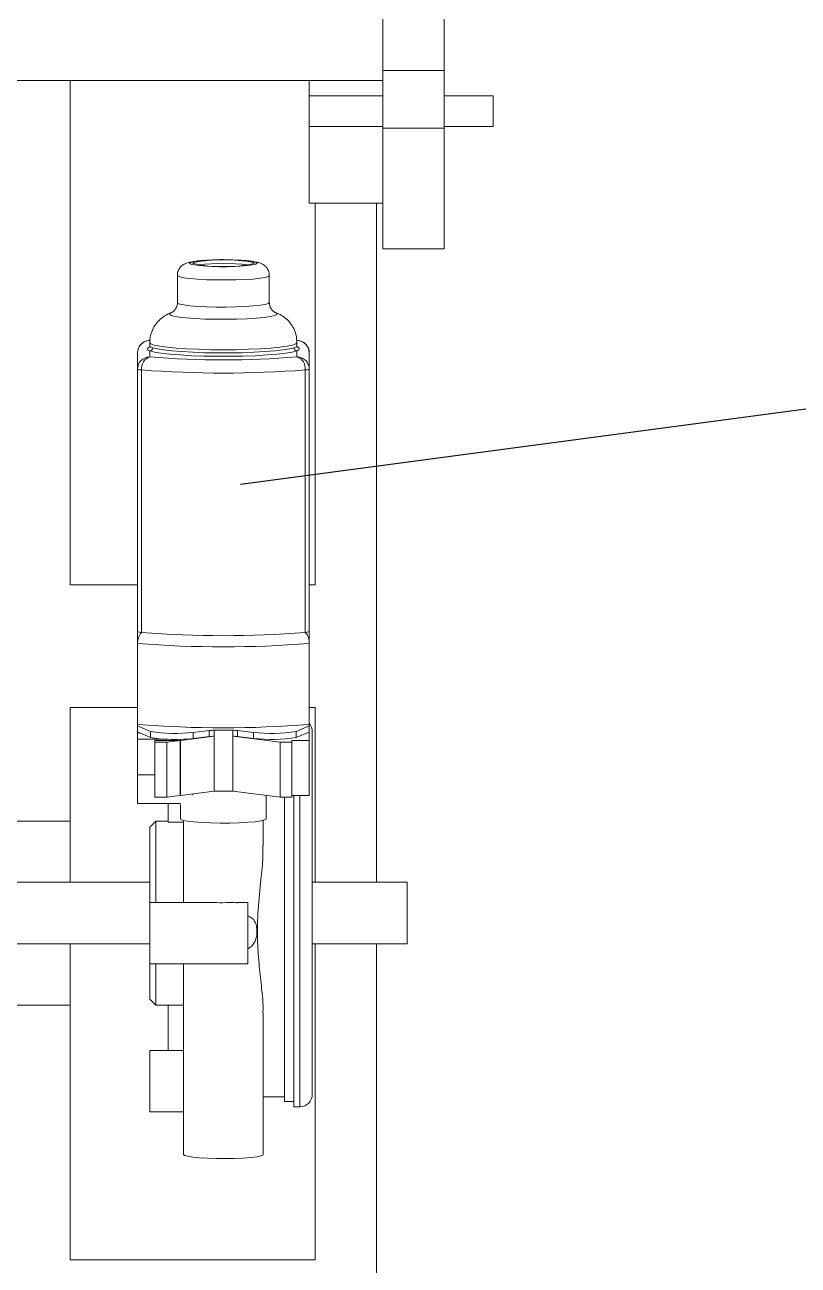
# Model space of a CAD drawing. Header units: millimetres. Extents: x 127 to 2222, y 23 to 864.
# Drawn here: x 328.9 to 391.9, y 510.9 to 612 of the extents above; entities that cross this region are included whole.
import ezdxf

# ---------------------------------------------------------------- set-up
doc = ezdxf.new("R2010")
doc.units = ezdxf.units.MM

msp = doc.modelspace()

# ---------------------------------------------------------------- linework, layer by layer
at = {"color": 7, "linetype": 'Continuous', "lineweight": 15}
for p, q in [((358.08, 612.46), (358.08, 607.46)), ((363.08, 612.46), (363.08, 608.26)), ((363.08, 608.26), (358.08, 608.26)), ((363.08, 603.56), (363.08, 608.26)), ((358.08, 607.46), (316.68, 607.46)), ((332.58, 607.46), (332.58, 566.35)), ((352.08, 606.21), (352.08, 607.46)), ((358.08, 603.56), (358.08, 607.46)), ((358.08, 606.21), (352.08, 606.21)), ((352.08, 606.21), (352.08, 603.71)), ((367.08, 606.21), (363.08, 606.21)), ((367.08, 606.21), (367.08, 603.71)), ((352.08, 603.71), (358.08, 603.71)), ((352.08, 597.46), (352.08, 603.71)), ((363.08, 603.56), (358.08, 603.56)), ((358.08, 603.56), (358.08, 601.84)), ((363.08, 603.71), (367.08, 603.71)), ((363.08, 603.56), (363.08, 593.74)), ((358.08, 597.46), (358.08, 601.84)), ((352.08, 597.46), (358.08, 597.46)), ((352.58, 566.35), (352.58, 597.46)), ((357.58, 542.11), (357.58, 597.46)), ((358.08, 597.46), (358.08, 593.74)), ((363.08, 593.74), (358.08, 593.74)), ((341.33, 591.57), (341.33, 589.36)), ((348.83, 589.36), (348.83, 591.57)), ((340.79, 588.52), (340.87, 588.56)), ((349.31, 588.55), (349.36, 588.53)), ((339, 586.26), (339.08, 586.26)), ((339.08, 586.11), (339.08, 585.82)), ((339.08, 585.42), (339.08, 584.93)), ((351.08, 586.26), (351.17, 586.26)), ((351.08, 585.82), (351.08, 586.11)), ((351.08, 584.93), (351.08, 585.42)), ((338.08, 583.94), (338.08, 585.27)), ((352.08, 585.27), (352.08, 583.94)), ((338.08, 562.54), (338.08, 583.94)), ((338.42, 583.86), (338.42, 562.47)), ((351.75, 562.47), (351.75, 583.86)), ((352.08, 583.94), (352.08, 562.54)), ((338.08, 566.35), (332.58, 566.35)), ((352.58, 566.35), (352.08, 566.35)), ((338.08, 561.57), (338.08, 554.97)), ((352.08, 561.57), (352.08, 554.97)), ((332.58, 556.35), (332.58, 547.1)), ((338.08, 556.35), (332.58, 556.35)), ((338.08, 556.07), (338.08, 556.07)), ((338.08, 555.79), (338.08, 556.07)), ((352.58, 556.35), (352.08, 556.35)), ((352.08, 556.32), (352.08, 556.32)), ((352.08, 556.32), (352.08, 555.79)), ((352.58, 542.11), (352.58, 556.35)), ((338.08, 554.85), (338.08, 555.82)), ((352.08, 554.85), (352.08, 555.82)), ((339.14, 554.41), (338.08, 554.85)), ((338.08, 554.36), (338.08, 554.85)), ((338.26, 554.28), (338.08, 554.36)), ((338.08, 554.36), (338.08, 554.28)), ((338.26, 554.28), (338.08, 554.28)), ((338.08, 553.77), (338.08, 554.28)), ((339.14, 553.91), (338.26, 554.28)), ((339.14, 553.91), (339.14, 554.41)), ((344.32, 554.01), (341.58, 553.67)), ((342.63, 554.33), (343.93, 554.49)), ((342.63, 553.83), (342.63, 554.33)), ((342.63, 553.83), (343.93, 553.99)), ((343.93, 553.99), (343.93, 554.49)), ((345.85, 554.51), (344.32, 554.51)), ((344.32, 554.01), (344.32, 554.51)), ((344.32, 549.53), (344.32, 554.01)), ((345.85, 554.01), (345.85, 554.51)), ((349.7, 553.53), (345.85, 554.01)), ((345.85, 549.53), (345.85, 554.01)), ((347.54, 554.33), (346.23, 554.49)), ((346.23, 553.99), (346.23, 554.49)), ((347.54, 553.83), (346.23, 553.99)), ((347.54, 553.83), (347.54, 554.33)), ((351.03, 554.41), (352.08, 554.85)), ((351.03, 553.91), (351.03, 554.41)), ((351.03, 553.91), (352.08, 554.36)), ((352.08, 554.36), (352.08, 554.85)), ((352.08, 554.36), (352.08, 553.67)), ((352.08, 554.36), (352.08, 554.36)), ((352.33, 554.39), (352.33, 524.82)), ((338.08, 553.77), (340.59, 553.77)), ((338.08, 550.88), (338.08, 553.77)), ((339.5, 553.53), (339.5, 553.67)), ((339.5, 553.67), (341.56, 553.67)), ((340.47, 553.53), (339.5, 553.53)), ((339.5, 549.06), (339.5, 553.53)), ((341.56, 553.67), (340.47, 553.53)), ((340.47, 549.06), (340.47, 553.53)), ((341.56, 549.19), (341.56, 553.67)), ((341.58, 553.77), (341.58, 553.77)), ((341.58, 553.67), (341.58, 553.77)), ((341.58, 549.19), (341.58, 553.67)), ((350.66, 553.53), (349.7, 553.53)), ((349.7, 549.06), (349.7, 553.53)), ((352.08, 553.67), (350.66, 553.67)), ((350.66, 553.67), (350.66, 553.53)), ((350.66, 549.06), (350.66, 553.53)), ((352.08, 549.19), (352.08, 553.67)), ((339.5, 550.88), (338.08, 550.88)), ((338.08, 548.53), (338.08, 550.88)), ((341.58, 550.88), (341.56, 550.88)), ((340.47, 549.06), (339.5, 549.06)), ((341.56, 549.19), (340.47, 549.06)), ((344.32, 549.53), (341.58, 549.19)), ((342.58, 549.2), (342.58, 549.32)), ((345.85, 549.53), (344.32, 549.53)), ((349.7, 549.06), (345.85, 549.53)), ((348.58, 547.29), (348.58, 549.19)), ((350.66, 549.06), (349.7, 549.06)), ((350.08, 549.06), (350.08, 524.25)), ((352.08, 549.19), (350.66, 549.19)), ((350.83, 549.19), (350.83, 523.82)), ((338.08, 548.53), (341.58, 548.53)), ((340.58, 547.02), (340.58, 548.53)), ((341.58, 548.44), (341.58, 547.29)), ((332.58, 547.1), (316.83, 547.1)), ((332.58, 542.11), (332.58, 547.1)), ((339.58, 547.1), (339.08, 546.6)), ((340.58, 547.1), (339.58, 547.1)), ((339.58, 547.1), (339.58, 540.46)), ((340.58, 547.02), (341.83, 547.02)), ((341.83, 547.16), (341.83, 540.46)), ((348.33, 545.09), (348.33, 547.16)), ((339.08, 540.46), (339.08, 546.6)), ((339.08, 542.11), (327.58, 542.11)), ((360.08, 542.11), (352.33, 542.11)), ((360.08, 537.09), (360.08, 542.11)), ((343.85, 540.46), (339.08, 540.46)), ((339.08, 537.71), (339.08, 540.46)), ((347.08, 540.46), (346.21, 540.46)), ((347.08, 535.46), (347.08, 540.46)), ((327.58, 537.09), (339.08, 537.09)), ((332.58, 532.1), (332.58, 537.09)), ((339.08, 535.46), (339.08, 537.71)), ((352.33, 537.09), (360.08, 537.09)), ((352.58, 511.35), (352.58, 537.09)), ((357.58, 506.35), (357.58, 537.09)), ((339.08, 535.46), (347.08, 535.46)), ((339.08, 532.6), (339.08, 535.46)), ((339.58, 535.46), (339.58, 532.1)), ((341.83, 535.46), (341.83, 519.92)), ((297.58, 532.1), (332.58, 532.1)), ((332.58, 532.1), (332.58, 511.35)), ((339.08, 532.6), (339.58, 532.1)), ((339.58, 532.1), (341.83, 532.1)), ((340.58, 528.4), (340.58, 532.1)), ((348.33, 519.92), (348.33, 531.46)), ((341.83, 528.4), (339.08, 528.4)), ((339.08, 525.66), (339.08, 528.4)), ((339.08, 523.4), (339.08, 525.66)), ((350.08, 524.63), (348.33, 524.63)), ((348.33, 524.62), (350.08, 524.62)), ((350.08, 524.25), (350.83, 524.25)), ((350.83, 523.82), (351.33, 523.82)), ((339.08, 523.4), (341.83, 523.4)), ((332.58, 511.35), (352.58, 511.35))]:
    msp.add_line(p, q, dxfattribs=at)
msp.add_line((346.49, 574.56), (500.64, 595.1))
at = {"color": 8, "linetype": 'Continuous', "lineweight": 15}
for p, q in [((347.54, 592.61), (347.58, 592.56)), ((347.58, 592.56), (347.57, 592.53)), ((339.08, 586.26), (339.08, 586.11)), ((339.08, 585.79), (339.08, 585.77)), ((351.08, 586.11), (351.08, 586.26)), ((351.33, 523.82), (351.33, 549.19))]:
    msp.add_line(p, q, dxfattribs=at)
at = {"color": 7, "linetype": 'Continuous', "lineweight": 15, "flags": 128}
for points in [[(347.83, 592.56), (347.74, 592.63), (347.47, 592.7), (347.03, 592.76), (346.46, 592.8), (345.8, 592.83), (345.08, 592.84), (344.37, 592.83), (343.71, 592.8), (343.14, 592.76), (342.7, 592.7), (342.43, 592.63), (342.33, 592.56), (342.43, 592.49), (342.7, 592.43), (343.14, 592.37), (343.71, 592.33), (344.37, 592.3), (345.08, 592.29), (345.8, 592.3), (346.46, 592.33), (347.03, 592.37), (347.47, 592.43), (347.74, 592.49), (347.83, 592.56)], [(351.08, 585.42), (350.7, 585.32), (350.15, 585.23), (349.44, 585.15), (348.62, 585.09), (347.68, 585.03), (346.68, 585), (345.62, 584.98), (344.55, 584.98), (343.49, 585), (342.48, 585.03), (341.55, 585.09), (340.72, 585.15), (340.02, 585.23), (339.47, 585.32), (339.08, 585.42)], [(339.32, 585.68), (339.7, 585.58), (340.23, 585.5), (340.9, 585.42), (341.69, 585.36), (342.59, 585.31), (343.56, 585.27), (344.57, 585.25), (345.6, 585.25), (346.61, 585.27), (347.58, 585.31), (348.47, 585.36), (349.27, 585.42), (349.94, 585.5), (350.47, 585.58), (350.84, 585.68)], [(348.58, 547.29), (348.58, 547.27), (348.44, 547.19), (348.13, 547.12), (347.67, 547.05), (347.07, 547), (346.37, 546.96), (345.61, 546.94), (344.82, 546.94), (344.04, 546.96), (343.31, 546.99), (342.68, 547.03), (342.17, 547.09), (341.81, 547.16), (341.61, 547.24), (341.58, 547.29)], [(348.33, 519.92), (348.31, 519.88), (348.14, 519.81), (347.8, 519.75), (347.31, 519.69), (346.71, 519.64), (346.02, 519.61), (345.27, 519.6), (344.52, 519.6), (343.8, 519.63), (343.14, 519.66), (342.59, 519.72), (342.18, 519.78), (341.92, 519.85), (341.83, 519.92), (341.83, 519.92)]]:
    msp.add_lwpolyline(points, dxfattribs=at)
at = {"color": 8, "linetype": 'Continuous', "lineweight": 15, "flags": 128}
for points in [[(342.6, 592.53), (342.61, 592.6), (342.67, 592.63)], [(348.83, 591.57), (348.75, 591.49), (348.49, 591.41), (348.07, 591.34), (347.51, 591.28), (346.84, 591.24), (346.09, 591.21), (345.29, 591.2), (344.48, 591.2), (343.7, 591.22), (342.98, 591.26), (342.36, 591.31), (341.87, 591.38), (341.53, 591.45), (341.36, 591.53), (341.33, 591.57)], [(349.36, 588.53), (349.45, 588.47), (349.45, 588.39), (349.28, 588.3), (348.92, 588.22), (348.42, 588.15), (347.77, 588.09), (347.02, 588.04), (346.19, 588.01), (345.31, 588), (344.42, 588), (343.56, 588.02), (342.76, 588.06), (342.06, 588.12), (341.48, 588.18), (341.05, 588.26), (340.78, 588.34), (340.69, 588.43), (340.69, 588.43)], [(340.69, 588.43), (340.78, 588.52), (340.79, 588.52)], [(341.33, 589.36), (341.36, 589.32), (341.53, 589.24), (341.87, 589.17), (342.36, 589.1), (342.98, 589.05), (343.7, 589.01), (344.48, 588.99), (345.29, 588.99), (346.09, 589), (346.84, 589.03), (347.51, 589.08), (348.07, 589.14), (348.49, 589.2), (348.75, 589.28), (348.83, 589.36)], [(351.08, 586.11), (350.99, 586), (350.72, 585.9), (350.28, 585.81), (349.68, 585.72), (348.94, 585.65), (348.08, 585.59), (347.14, 585.55), (346.13, 585.52), (345.08, 585.51), (344.04, 585.52), (343.03, 585.55), (342.08, 585.59), (341.23, 585.65), (340.49, 585.72), (339.89, 585.81), (339.45, 585.9), (339.18, 586), (339.08, 586.11)]]:
    msp.add_lwpolyline(points, dxfattribs=at)
at = {"color": 7, "linetype": 'Continuous', "lineweight": 15}
for centre, radius, start, end in [((345.09, 603.87), 11.6, 257.6395, 282.3453), ((345.06, 580.16), 12.7, 78.7566, 100.8482), ((339.08, 585.27), 1, 95.0659, 180), ((339.08, 585.26), 0.998, 89.8588, 179.8579), ((339.07, 585.68), 0.253, 272.9349, 0.6946), ((351.1, 585.68), 0.253, 179.3061, 267.0662), ((351.09, 585.26), 0.998, 0.1413, 90.1416), ((351.08, 585.27), 1, 0, 84.9341), ((339.08, 583.93), 0.998, 89.86, 179.8575), ((339.41, 583.99), 1, 109.0342, 187.0648), ((345.08, 661.23), 76.54, 265.5038, 274.4962), ((350.76, 583.99), 1, 352.9345, 70.9659), ((351.09, 583.93), 0.998, 0.1416, 90.1404), ((338.37, 584.46), 0.597, 240.9005, 274.1103), ((345.08, 669.08), 85.47, 265.5266, 274.4734), ((351.79, 584.46), 0.597, 265.889, 299.1003), ((338.37, 563.07), 0.598, 240.9084, 274.1072), ((339.36, 561.61), 1.28, 137.5749, 181.7259), ((345.08, 647.68), 85.47, 265.5265, 274.4735), ((351.79, 563.07), 0.598, 265.892, 299.0923), ((350.81, 561.61), 1.28, 358.273, 42.4263), ((345.08, 651.05), 89.75, 265.5269, 274.4731), ((351.33, 554.39), 1, 0, 41.3612), ((345.08, 644.45), 89.75, 265.5267, 274.4733), ((341.17, 566.59), 12.35, 260.5341, 276.8044), ((344.29, 551.01), 3.49, 89.5086, 95.8545), ((344.29, 550.52), 3.49, 89.5086, 95.8545), ((345.88, 551.01), 3.49, 84.1455, 90.4915), ((345.88, 550.52), 3.49, 84.1455, 90.4915), ((349, 566.59), 12.35, 263.1956, 279.4659), ((340.46, 559.77), 6, 257.2244, 271.1936), ((341.08, 573.53), 19.77, 268.5626, 271.4374), ((341.37, 565.51), 11.75, 271.0446, 276.1725), ((349, 566.1), 12.35, 263.1971, 279.4644), ((351.33, 524.82), 1, 270, 0)]:
    msp.add_arc(centre, radius, start, end, dxfattribs=at)
at = {"color": 8, "linetype": 'Continuous', "lineweight": 15}
msp.add_arc((345.08, 577.86), 14.7, 82.1541, 97.8459, dxfattribs=at)
at = {"color": 7, "linetype": 'Continuous', "lineweight": 15}
for points, knots in [([(344.99, 592.84), (344.93, 592.84), (344.65, 592.84), (344.14, 592.83), (343.51, 592.8), (342.96, 592.75), (342.47, 592.68), (342.15, 592.62), (341.83, 592.47), (341.58, 592.27), (341.4, 591.98), (341.31, 591.72), (341.34, 591.58), (341.34, 591.56)], [0, 0, 0, 0, 0.032113, 0.161801, 0.292021, 0.423935, 0.560426, 0.714895, 0.785709, 0.847532, 0.916794, 0.991152, 1, 1, 1, 1]), ([(348.83, 591.57), (348.82, 591.7), (348.79, 591.94), (348.61, 592.22), (348.41, 592.41), (348.21, 592.53), (348, 592.61), (347.72, 592.68), (347.34, 592.74), (346.8, 592.79), (346.19, 592.82), (345.57, 592.84), (345.16, 592.84), (344.99, 592.84)], [0, 0, 0, 0, 0.074734, 0.135653, 0.18997, 0.242888, 0.3043, 0.388653, 0.524964, 0.64895, 0.77907, 0.905624, 1, 1, 1, 1]), ([(340.85, 588.55), (340.73, 588.5), (340.5, 588.41), (340.11, 588.16), (339.73, 587.82), (339.4, 587.38), (339.18, 586.84), (339.07, 586.4), (339.09, 586.15), (339.1, 586.1)], [0, 0, 0, 0, 0.136017, 0.280427, 0.436313, 0.602765, 0.776903, 0.955109, 1, 1, 1, 1]), ([(341.33, 589.36), (341.33, 589.35), (341.35, 589.22), (341.27, 588.98), (341.11, 588.73), (340.96, 588.6), (340.87, 588.56), (340.87, 588.55), (340.86, 588.55)], [0, 0, 0, 0, 0.017268, 0.303709, 0.53486, 0.740611, 0.932562, 1, 1, 1, 1]), ([(349.31, 588.55), (349.31, 588.55), (349.3, 588.55), (349.2, 588.61), (349.02, 588.77), (348.86, 589.04), (348.84, 589.26), (348.83, 589.36)], [0, 0, 0, 0, 0.099497, 0.312334, 0.529831, 0.780748, 1, 1, 1, 1]), ([(351.08, 586.11), (351.07, 586.31), (351.04, 586.7), (350.84, 587.24), (350.56, 587.68), (350.23, 588.03), (349.88, 588.28), (349.55, 588.46), (349.35, 588.53), (349.27, 588.56)], [0, 0, 0, 0, 0.17785, 0.344203, 0.496209, 0.637184, 0.769013, 0.894381, 1, 1, 1, 1]), ([(339.08, 585.83), (339.07, 585.79), (339.07, 585.73), (339.06, 585.73), (339.06, 585.74)], [0, 0, 0, 0, 0.518177, 1, 1, 1, 1]), ([(351.08, 585.77), (351.17, 585.71), (351.38, 585.58), (351.19, 585.48), (351.08, 585.42)], [0, 0, 0, 0, 0.409743, 1, 1, 1, 1]), ([(351.11, 585.73), (351.11, 585.73), (351.11, 585.72), (351.1, 585.79), (351.09, 585.83)], [0, 0, 0, 0, 0.399897, 1, 1, 1, 1]), ([(338.08, 561.57), (338.08, 561.66), (338.08, 561.84), (338.08, 562.09), (338.08, 562.3), (338.08, 562.48), (338.08, 562.52), (338.08, 562.54)], [0, 0, 0, 0, 0.1679783, 0.3355968, 0.5097594, 0.7024492, 1, 1, 1, 1]), ([(352.08, 562.54), (352.08, 562.52), (352.08, 562.47), (352.08, 562.25), (352.08, 562), (352.08, 561.75), (352.08, 561.61), (352.08, 561.57)], [0, 0, 0, 0, 0.320825, 0.527294, 0.734737, 0.922529, 1, 1, 1, 1]), ([(348.31, 531.46), (348.31, 531.65), (348.34, 532.34), (348.17, 533.7), (347.98, 535.51), (347.83, 537.6), (347.89, 539.92), (348.12, 542.16), (348.32, 543.91), (348.31, 544.79), (348.3, 545.09)], [0, 0, 0, 0, 0.048215, 0.176173, 0.31477, 0.455915, 0.624442, 0.7985, 0.931721, 1, 1, 1, 1]), ([(343.85, 540.46), (344.15, 540.46), (344.8, 540.44), (345.65, 540.46), (346.1, 540.45), (346.21, 540.45)], [0, 0, 0, 0, 0.395779, 0.841155, 1, 1, 1, 1]), ([(347.08, 539.36), (347.1, 539.35), (347.25, 539.3), (347.51, 539.15), (347.73, 538.79), (347.82, 538.35), (347.83, 537.91), (347.75, 537.48), (347.59, 537.12), (347.36, 536.86), (347.17, 536.75), (347.08, 536.7)], [0, 0, 0, 0, 0.0180694, 0.1648794, 0.3127198, 0.4382295, 0.5545767, 0.6693982, 0.7852112, 0.9064269, 1, 1, 1, 1])]:
    msp.add_open_spline(points, degree=3, knots=knots, dxfattribs=at)
at = {"color": 8, "linetype": 'Continuous', "lineweight": 15}
for points, knots in [([(339.08, 585.42), (338.99, 585.46), (338.8, 585.55), (338.96, 585.67), (339.05, 585.73)], [0, 0, 0, 0, 0.456655, 1, 1, 1, 1]), ([(339.1, 585.82), (339.1, 585.81), (339.07, 585.75), (339.21, 585.71), (339.32, 585.68)], [0, 0, 0, 0, 0.180489, 1, 1, 1, 1]), ([(350.84, 585.68), (350.93, 585.7), (351.07, 585.75), (351.07, 585.8), (351.07, 585.82)], [0, 0, 0, 0, 0.581869, 1, 1, 1, 1])]:
    msp.add_open_spline(points, degree=3, knots=knots, dxfattribs=at)

doc.saveas('drawing.dxf')
